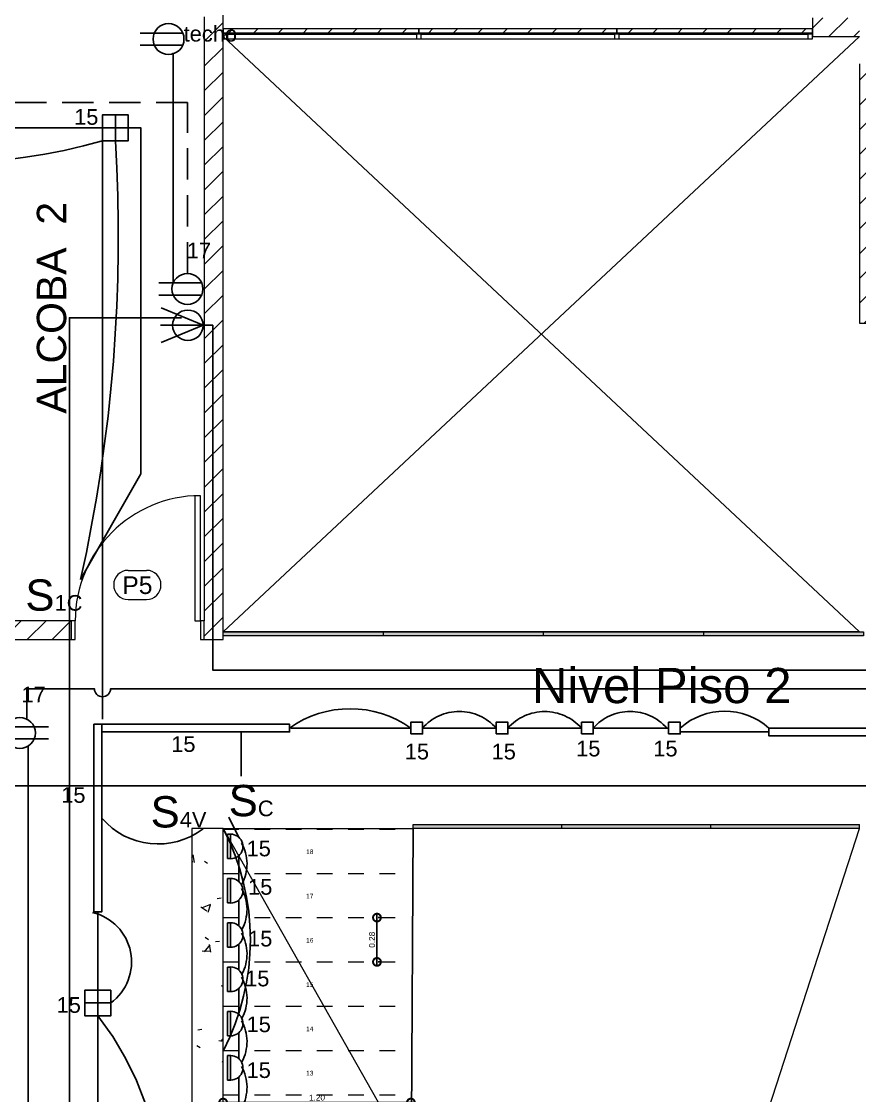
# Model space of a CAD drawing. Header units: inches. Extents: x 131 to 82119, y 71 to 16923.
# Drawn here: x 177.94 to 183.3, y 93.83 to 100.7 of the extents above; entities that cross this region are included whole.
import ezdxf
from ezdxf.enums import TextEntityAlignment as Align

# ---------------------------------------------------------------- set-up
doc = ezdxf.new("R2010")
doc.units = ezdxf.units.IN
doc.header["$MEASUREMENT"] = 0
for name, pattern in [('HIDDEN', [9.525, 6.35, -3.175]), ('Overhead', [0.003969, 0.002381, -0.001587]), ('PISO', [0.3, 0.2, -0.1])]:
    doc.linetypes.add(name, pattern=pattern)
for name, color, linetype, lineweight in [('A-____-____-DIMS', 211, 'Continuous', 9), ('A-DETL-____-THIN', 151, 'Continuous', 18), ('A-DOOR-____-IDEN', 31, 'Continuous', 18), ('A-DOOR-____-MCUT', 31, 'Continuous', 18), ('A-DOOR-____-OTLN', 31, 'Continuous', 18), ('A-DOOR-FRAM-MCUT', 31, 'Continuous', 18), ('A-FLOR-____-OTLN', 192, 'Continuous', 18), ('A-GLAZ-CURT-MCUT', 52, 'Continuous', 18), ('A-GLAZ-CURT-OTLN', 52, 'Continuous', 18), ('A-GLAZ-CWMG-MCUT', 51, 'Continuous', 18), ('A-GLAZ-CWMG-OTLN', 51, 'Continuous', 18), ('A-WALL-____-MCUT', 113, 'Continuous', 18), ('A-WALL-____-PATT', 111, 'Continuous', 18), ('DUCTO-PARED O TECHO', 7, 'Continuous', 25), ('DUCTO-PISO', 7, 'PISO', 25), ('G-____-____-TEXT', 231, 'Continuous', 9), ('RED-TELEVISION', 84, 'TELEVISION', 25), ('RED-TELEVISIÓN', 84, 'TELEVISION', 25), ('S-FSTN-____-OTLN', 2, 'Continuous', 18), ('S-STRS-____-MBND', 31, 'Overhead', 18), ('S-STRS-____-OTLN', 31, 'Continuous', 18), ('SIMBOLOGIA', 150, 'Continuous', 25)]:
    doc.layers.add(name, color=color, linetype=linetype, lineweight=lineweight)
for name, color, linetype in [('BLOQUES TOMAS Y LUCES', 140, 'Continuous'), ('INTERRUPTORES', 6, 'Continuous'), ('LAMPARAS', 20, 'Continuous'), ('Retorno', 5, 'HIDDEN')]:
    doc.layers.add(name, color=color, linetype=linetype)
doc.styles.add('Arial', font='arial.ttf', dxfattribs={"height": 0.225})
doc.styles.add('Arial_2', font='arial.ttf', dxfattribs={"height": 0.089295})
doc.styles.add('Arial_3', font='arial.ttf', dxfattribs={"height": 0.3375})
doc.styles.add('Arial_4', font='arial.ttf', dxfattribs={"height": 0.1125})
doc.styles.get("Standard").update_dxf_attribs({"font": 'arial.ttf'})
doc.linetypes.add('TELEVISION', pattern='A,0.32,-0.13,["TV",Standard,S=0.065,R=0,X=-0.065,Y=-0.0325],-0.13', length=0.58)
doc.dimstyles.new('Cota_1_5mm_-_Punto_Rellenado', dxfattribs={"dimscale": 0.3048, "dimtxt": 0.114779, "dimasz": 0.984252, "dimexe": 0.246063, "dimexo": 0.246063, "dimgap": 0.123031, "dimtad": 1, "dimrnd": 0.01, "dimzin": 0, "dimdsep": 46, "dimtxsty": 'Arial_4', "dimblk1": 'DOTSMALL', "dimblk2": 'DOTSMALL', "dimsah": 1, "dimcen": 0.09, "dimdle": 0.246063, "dimazin": 0, "dimtfac": 1, "dimtdec": 4, "dimtix": 1, "dimtmove": 0, "dimatfit": 3, "dimfxl": 1, "dimtvp": 1, "dimtolj": 1, "dimtzin": 0, "dimarcsym": 2})
pattern_1 = [(45, (192.38889, 101.49544), (-0.079196, 0.079196), [])]

# ---------------------------------------------------------------- blocks, each defined once
blk = doc.blocks.new('Puertas Revit Lisas - 0_85 X 2_70-1759834-ARQ-P2')
at = {"layer": 'A-DOOR-____-MCUT'}
for p, q in [((0.4, 0.856825), (0.365, 0.856825)), ((0.365, 0.856825), (0.365, 0.056825)), ((0.4, 0.056825), (0.4, 0.856825)), ((0.365, 0.056825), (0.4, 0.056825))]:
    blk.add_line(p, q, dxfattribs=at)
at = {"layer": 'A-DOOR-____-OTLN'}
blk.add_arc((0.4, 0.056825), 0.8, 90, 180, dxfattribs=at)
at = {"layer": 'A-DOOR-FRAM-MCUT'}
for p, q in [((-0.4, 0.056825), (-0.425, 0.056825)), ((-0.425, 0.056825), (-0.425, -0.063175)), ((-0.4, -0.063175), (-0.4, 0.056825)), ((0.4, 0.056825), (0.4, -0.063175)), ((0.425, 0.056825), (0.4, 0.056825)), ((0.425, -0.063175), (0.425, 0.056825)), ((-0.425, -0.063175), (-0.4, -0.063175)), ((0.4, -0.063175), (0.425, -0.063175))]:
    blk.add_line(p, q, dxfattribs=at)
blk = doc.blocks.new('System Panel - Glazed-1599737-ARQ-P2')
at = {"layer": 'A-GLAZ-CURT-OTLN'}
blk.add_hatch(color=256, dxfattribs=at).paths.add_polyline_path([(0.5115, 0.0245), (0.5115, 0.0495), (-0.5115, 0.0495), (-0.5115, 0.0245)], flags=0)
for p, q in [((-0.5115, 0.0495), (0.5115, 0.0495)), ((0.5115, 0.0245), (-0.5115, 0.0245)), ((0.5115, 0.0495), (0.5115, 0.0245))]:
    blk.add_line(p, q, dxfattribs=at)
blk = doc.blocks.new('System Panel - Glazed-V5-ARQ-P2')
at = {"layer": 'A-GLAZ-CURT-OTLN'}
blk.add_hatch(color=256, dxfattribs=at).paths.add_polyline_path([(0.5115, 0.0245), (0.5115, 0.0495), (-0.5115, 0.0495), (-0.5115, 0.0245), (0.3636, 0.0245)], flags=0)
for p, q in [((-0.5115, 0.0495), (0.5115, 0.0495)), ((-0.5115, 0.0495), (-0.5115, 0.0245)), ((0.5115, 0.0245), (-0.5115, 0.0245)), ((0.5115, 0.0495), (0.5115, 0.0245))]:
    blk.add_line(p, q, dxfattribs=at)
blk = doc.blocks.new('System Panel - Glazed-1951051-ARQ-P2')
at = {"layer": 'A-GLAZ-CURT-OTLN'}
h = blk.add_hatch(dxfattribs=at)
h.set_pattern_fill('FP_11', color=8, style=0, pattern_type=2)
h.set_pattern_definition([(225, (-10.016, -0.891), (0.079196, -0.079196), [])])
h.paths.add_polyline_path([(-0.6253, -0.0245), (-0.6253, -0.0495), (0.6253, -0.0495), (0.6253, -0.0245)], flags=0)
at = {"layer": 'A-GLAZ-CURT-MCUT'}
for p, q in [((0.6253, -0.0245), (-0.6253, -0.0245)), ((-0.6253, -0.0245), (-0.6253, -0.0495)), ((-0.6253, -0.0495), (0.6253, -0.0495)), ((0.6253, -0.0495), (0.6253, -0.0245))]:
    blk.add_line(p, q, dxfattribs=at)
blk = doc.blocks.new('System Panel - Glazed-1951052-ARQ-P2')
at = {"layer": 'A-GLAZ-CURT-OTLN'}
h = blk.add_hatch(dxfattribs=at)
h.set_pattern_fill('FP_12', color=8, style=0, pattern_type=2)
h.set_pattern_definition([(225, (-11.274, -0.891), (0.079196, -0.079196), [])])
h.paths.add_polyline_path([(-0.6328, -0.0245), (-0.6328, -0.0495), (0.6328, -0.0495), (0.6328, -0.0245), (-0.0148, -0.0245)], flags=0)
at = {"layer": 'A-GLAZ-CURT-MCUT'}
for p, q in [((0.6328, -0.0245), (-0.6328, -0.0245)), ((-0.6328, -0.0245), (-0.6328, -0.0495)), ((-0.6328, -0.0495), (0.6328, -0.0495)), ((0.6328, -0.0495), (0.6328, -0.0245))]:
    blk.add_line(p, q, dxfattribs=at)
blk = doc.blocks.new('System Panel - Glazed-V7-ARQ-P2')
at = {"layer": 'A-GLAZ-CURT-OTLN'}
h = blk.add_hatch(dxfattribs=at)
h.set_pattern_fill('FP_13', color=8, style=0, pattern_type=2)
h.set_pattern_definition([(225, (-12.532, -0.891), (0.079196, -0.079196), [])])
h.paths.add_polyline_path([(-0.6253, -0.0245), (-0.6253, -0.0495), (0.6253, -0.0495), (0.6253, -0.0245)], flags=0)
at = {"layer": 'A-GLAZ-CURT-MCUT'}
for p, q in [((0.6253, -0.0245), (-0.6253, -0.0245)), ((-0.6253, -0.0245), (-0.6253, -0.0495)), ((-0.6253, -0.0495), (0.6253, -0.0495)), ((0.6253, -0.0495), (0.6253, -0.0245))]:
    blk.add_line(p, q, dxfattribs=at)
blk = doc.blocks.new('System Panel - Glazed-1599756-ARQ-P2')
at = {"layer": 'A-GLAZ-CURT-OTLN'}
blk.add_hatch(color=256, dxfattribs=at).paths.add_polyline_path([(-0.4755, -0.0245), (-0.4755, -0.0495), (0.4755, -0.0495), (0.4755, -0.0245), (0.1348, -0.0245)], flags=0)
for p, q in [((-0.4755, -0.0245), (0.4755, -0.0245)), ((-0.4755, -0.0245), (-0.4755, -0.0495)), ((0.4755, -0.0495), (-0.4755, -0.0495)), ((0.4755, -0.0245), (0.4755, -0.0495))]:
    blk.add_line(p, q, dxfattribs=at)
blk = doc.blocks.new('Rectangular Mullion - 30mm Square-1951086-ARQ-P2')
at = {"layer": 'A-GLAZ-CWMG-MCUT'}
for p, q in [((-0.015, 0.015), (0.015, 0.015)), ((-0.015, -0.015), (-0.015, 0.015)), ((0.015, 0.015), (0.015, -0.015)), ((0.015, -0.015), (-0.015, -0.015))]:
    blk.add_line(p, q, dxfattribs=at)
blk = doc.blocks.new('Rectangular Mullion - 30mm Square-V18-ARQ-P2')
at = {"layer": 'A-GLAZ-CWMG-MCUT'}
for p, q in [((-0.015, 0.015), (0.015, 0.015)), ((-0.015, -0.015), (-0.015, 0.015)), ((0.015, 0.015), (0.015, -0.015)), ((0.015, -0.015), (-0.015, -0.015))]:
    blk.add_line(p, q, dxfattribs=at)
blk = doc.blocks.new('Rectangular Mullion - 30mm Square-1951091-ARQ-P2')
at = {"layer": 'A-GLAZ-CWMG-MCUT'}
for p, q in [((0, 0.015), (-0.03, 0.015)), ((-0.03, 0.015), (-0.03, -0.015)), ((0, -0.015), (0, 0.015)), ((-0.03, -0.015), (0, -0.015))]:
    blk.add_line(p, q, dxfattribs=at)
blk = doc.blocks.new('Rectangular Mullion - 30mm Square-1951092-ARQ-P2')
at = {"layer": 'A-GLAZ-CWMG-OTLN'}
h = blk.add_hatch(dxfattribs=at)
h.set_pattern_fill('FP_28', color=8, style=0, pattern_type=2)
h.set_pattern_definition([(135, (-13.157, 0.891), (-0.079196, -0.079196), [])])
h.paths.add_polyline_path([(-0.03, -0.015), (-0.03, 0.015), (0, 0.015), (0, -0.015)], flags=0)
at = {"layer": 'A-GLAZ-CWMG-MCUT'}
for p, q in [((-0.03, 0.015), (0, 0.015)), ((-0.03, -0.015), (-0.03, 0.015)), ((0, 0.015), (0, -0.015)), ((0, -0.015), (-0.03, -0.015))]:
    blk.add_line(p, q, dxfattribs=at)
blk = doc.blocks.new('Rectangular Mullion - 30mm Square-1951088-ARQ-P2')
at = {"layer": 'A-GLAZ-CWMG-OTLN'}
for p, q in [((-10.6258, -0.8761), (-9.4202, -0.8761)), ((-10.6258, -0.9061), (-9.4202, -0.9061))]:
    blk.add_line(p, q, dxfattribs=at)
blk = doc.blocks.new('Rectangular Mullion - 30mm Square-1951089-ARQ-P2')
at = {"layer": 'A-GLAZ-CWMG-OTLN'}
for p, q in [((-11.8913, -0.8761), (-10.6558, -0.8761)), ((-11.8913, -0.9061), (-10.6558, -0.9061))]:
    blk.add_line(p, q, dxfattribs=at)
blk = doc.blocks.new('Etiqueta Puerta 1_5mm - Etiqueta Puerta 1_5mm-1832370-ARQ-P2')
at = {"layer": 'A-DOOR-____-IDEN'}
for p, q in [((-0.000813, 0.001281), (0.000734, 0.001281)), ((-0.000813, -0.001203), (0.000734, -0.001203))]:
    blk.add_line(p, q, dxfattribs=at)
for centre, start, end in [((-0.000813, 0.000039), 90, 270), ((0.000734, 0.000039), 270, 90)]:
    blk.add_arc(centre, 0.001242, start, end, dxfattribs=at)
blk = doc.blocks.new('Escalera45 - Escalera-2019261-ARQ-SS Esc Int')
at = {"layer": 'S-FSTN-____-OTLN'}
for p, q in [((-11.9569, -8.4342), (-13.1442, -8.4342)), ((-11.9569, -8.7842), (-11.9569, -8.4342)), ((-13.1442, -8.7842), (-11.9569, -8.7842))]:
    blk.add_line(p, q, dxfattribs=at)
blk = doc.blocks.new('Escalera46 - Escalera-2019294-ARQ-SS Esc Int')
at = {"layer": 'S-FSTN-____-OTLN'}
for p, q in [((-11.9569, -9.0672), (-11.9569, -8.7842)), ((-13.1442, -9.0672), (-11.9569, -9.0672))]:
    blk.add_line(p, q, dxfattribs=at)
blk = doc.blocks.new('Escalera47 - Escalera-2019327-ARQ-SS Esc Int')
at = {"layer": 'S-FSTN-____-OTLN'}
for p, q in [((-11.9569, -9.3502), (-11.9569, -9.0672)), ((-13.1442, -9.3502), (-11.9569, -9.3502))]:
    blk.add_line(p, q, dxfattribs=at)
blk = doc.blocks.new('Escalera48 - Escalera-2019360-ARQ-SS Esc Int')
at = {"layer": 'S-FSTN-____-OTLN'}
for p, q in [((-11.9569, -9.4132), (-11.9569, -9.3502)), ((-13.1442, -10.0005), (-11.9569, -9.4132))]:
    blk.add_line(p, q, dxfattribs=at)
blk = doc.blocks.new('Escalera49 - Escalera-2019398-ARQ-SS Esc Int')
at = {"layer": 'S-FSTN-____-OTLN'}
for p, q in [((-12.5016, -10.6523), (-11.9137, -9.4565)), ((-11.9137, -9.4565), (-11.9569, -9.4133)), ((-13.1432, -10), (-13.1432, -10.6523)), ((-13.1432, -10.6523), (-12.5016, -10.6523))]:
    blk.add_line(p, q, dxfattribs=at)
blk = doc.blocks.new('Escalera50 - Escalera-2019450-ARQ-SS Esc Int')
at = {"layer": 'S-FSTN-____-OTLN'}
for p, q in [((-11.8505, -9.4565), (-11.9137, -9.4565)), ((-11.8505, -10.6519), (-11.8505, -9.4565)), ((-12.5014, -10.6519), (-11.8505, -10.6519))]:
    blk.add_line(p, q, dxfattribs=at)
blk = doc.blocks.new('Escalera51 - Escalera-2019487-ARQ-SS Esc Int')
at = {"layer": 'S-FSTN-____-OTLN'}
for p, q in [((-11.9111, -9.4556), (-11.9146, -9.4556)), ((-11.9111, -9.4565), (-11.9111, -9.4556)), ((-11.5675, -9.4565), (-11.8505, -9.4565)), ((-11.5675, -10.6519), (-11.5675, -9.4565)), ((-11.8505, -10.6519), (-11.5675, -10.6519))]:
    blk.add_line(p, q, dxfattribs=at)
blk = doc.blocks.new('Escalera52 - Escalera-2019520-ARQ-SS Esc Int')
at = {"layer": 'S-FSTN-____-OTLN'}
for p, q in [((-11.2845, -9.4565), (-11.5675, -9.4565)), ((-11.2845, -10.6551), (-11.2845, -9.4565)), ((-11.5675, -10.6551), (-11.2845, -10.6551))]:
    blk.add_line(p, q, dxfattribs=at)
blk = doc.blocks.new('Escalera53 - Escalera-2019553-ARQ-SS Esc Int')
at = {"layer": 'S-FSTN-____-OTLN'}
for p, q in [((-11.0015, -9.4565), (-11.2845, -9.4565)), ((-11.0015, -10.6519), (-11.0015, -9.4565)), ((-11.2845, -10.6519), (-11.0015, -10.6519))]:
    blk.add_line(p, q, dxfattribs=at)
blk = doc.blocks.new('_DotSmall')
at = {"color": 0, "linetype": 'ByBlock', "const_width": 0.5}
blk.add_lwpolyline([(-0.0625, 0, 1), (0.0625, 0, 1)], format="xyb", close=True, dxfattribs=at)
blk = doc.blocks.new('*D212')
at = {"layer": 'A-____-____-DIMS', "color": 0, "lineweight": -2, "transparency": 16777216}
for p, q in [((0.3261, -17.0921), (1.5761, -17.0921)), ((0.3511, -17.0994), (0.3511, -17.1171)), ((1.5511, -17.0994), (1.5511, -17.1171))]:
    blk.add_line(p, q, dxfattribs=at)
at = {"layer": 'DEFPOINTS', "color": 0, "transparency": 16777216}
for p in [(0.3511, -17.0744), (1.5511, -17.0744), (1.5511, -17.0921)]:
    blk.add_point(p, dxfattribs=at)
at = {"layer": 'A-____-____-DIMS', "color": 0, "lineweight": -2, "transparency": 16777216, "xscale": 0.1, "yscale": 0.1, "zscale": 0.1, "rotation": 180}
blk.add_blockref('_DotSmall', (0.3511, -17.0921), dxfattribs=at)
at = {"layer": 'A-____-____-DIMS', "color": 0, "lineweight": -2, "transparency": 16777216, "xscale": 0.1, "yscale": 0.1, "zscale": 0.1}
blk.add_blockref('_DotSmall', (1.5511, -17.0921), dxfattribs=at)
at = {"layer": 'A-____-____-DIMS', "color": 0, "transparency": 16777216, "insert": (0.9511, -17.0604), "char_height": 0.0375, "width": 0.121489, "attachment_point": 5, "style": 'Arial_4'}
blk.add_mtext('\\A1;1.20', dxfattribs=at)
blk = doc.blocks.new('*D213')
at = {"layer": 'A-____-____-DIMS', "color": 0, "lineweight": -2, "transparency": 16777216}
for p, q in [((1.3343, -16.2177), (1.3343, -15.8847)), ((1.3417, -15.9097), (1.3593, -15.9097)), ((1.3417, -16.1927), (1.3593, -16.1927))]:
    blk.add_line(p, q, dxfattribs=at)
at = {"layer": 'DEFPOINTS', "color": 0, "transparency": 16777216}
for p in [(1.3167, -15.9097), (1.3343, -15.9097), (1.3167, -16.1927)]:
    blk.add_point(p, dxfattribs=at)
at = {"layer": 'A-____-____-DIMS', "color": 0, "lineweight": -2, "transparency": 16777216, "xscale": 0.1, "yscale": 0.1, "zscale": 0.1}
for p, rotation in [((1.3343, -15.9097), 90), ((1.3343, -16.1927), 270)]:
    blk.add_blockref('_DotSmall', p, dxfattribs=dict(at, rotation=rotation))
at = {"layer": 'A-____-____-DIMS', "color": 0, "transparency": 16777216, "insert": (1.3027, -16.0512), "char_height": 0.0375, "width": 0.121489, "attachment_point": 5, "rotation": 90, "style": 'Arial_4'}
blk.add_mtext('\\A1;0.28', dxfattribs=at)
blk = doc.blocks.new('TOMA')
at = {"layer": 'SIMBOLOGIA'}
for p, q in [((-0.0301, 0.2165), (-0.0301, 0.0062)), ((0.0294, 0.2165), (0.0294, 0.1463)), ((0.0294, 0.1463), (0.0294, 0.0059))]:
    blk.add_line(p, q, dxfattribs=at)
blk.add_circle((0, 0.0761), 0.0761, dxfattribs=at)
blk = doc.blocks.new('TV')
at = {"layer": 'RED-TELEVISION', "linetype": 'Continuous'}
for q in [(-0.2063, 0.0852), (-0.2103, 0), (-0.2063, -0.0852)]:
    blk.add_line((0, 0), q, dxfattribs=at)
blk.add_circle((-0.075, 0), 0.075, dxfattribs=at)
blk = doc.blocks.new('APLIQUE MINI')
at = {"layer": 'BLOQUES TOMAS Y LUCES'}
for p, q in [((-0.132, 0.033), (-0.132, 0)), ((-0.132, 0.033), (0.132, 0.033)), ((-0.132, 0), (0.132, 0)), ((0.132, 0.033), (0.132, 0))]:
    blk.add_line(p, q, dxfattribs=at)
blk.add_arc((0, 0.033), 0.133, 352.7505, 187.2495, dxfattribs=at)
blk = doc.blocks.new('A$C6A555272')
at = {"layer": 'S-STRS-____-MBND'}
for p, q in [((-1.9991, 2.5063), (-0.7991, 2.5063)), ((-1.9991, 2.2233), (-0.7991, 2.2233)), ((-1.9991, 2.2233), (-0.7991, 2.2233)), ((-1.9991, 1.9403), (-0.7991, 1.9403)), ((-1.9991, 1.9403), (-0.7991, 1.9403)), ((-1.9991, 1.6573), (-0.7991, 1.6573)), ((-1.9991, 1.6573), (-0.7991, 1.6573)), ((-1.9991, 1.3743), (-0.7991, 1.3743)), ((-1.9991, 1.3743), (-0.7991, 1.3743)), ((-1.9991, 1.0913), (-0.7991, 1.0913)), ((-1.9991, 1.0913), (-0.7991, 1.0913)), ((-1.9991, 0.8083), (-0.7991, 0.8083)), ((-1.9991, 0.8083), (-0.7991, 0.8083)), ((-1.9991, 0.5253), (-0.7991, 0.5253)), ((-1.9991, 0.5253), (-0.7991, 0.5253)), ((-1.9991, 0.2423), (-0.7991, 0.2423)), ((-1.9991, 0.2423), (-0.7991, 0.2423)), ((-1.9991, -0.0407), (-0.7991, -0.0407)), ((-1.9991, -0.0407), (-0.7991, -0.0407))]:
    blk.add_line(p, q, dxfattribs=at)
at = {"layer": 'S-STRS-____-MBND', "linetype": 'Continuous'}
for p, q in [((-0.7991, -0.0439), (-1.3707, -0.3105)), ((-1.4274, -0.3369), (-1.9991, -0.6035)), ((-1.4156, -0.2883), (-1.4274, -0.3369)), ((-1.3825, -0.3591), (-1.4156, -0.2883)), ((-1.3707, -0.3105), (-1.3825, -0.3591))]:
    blk.add_line(p, q, dxfattribs=at)
at = {"layer": 'S-STRS-____-OTLN'}
for q in [(-1.4766, -0.4515), (-1.4141, -0.4515)]:
    blk.add_line((-1.4453, -0.4203), q, dxfattribs=at)
at = {"layer": 'S-FSTN-____-OTLN'}
for name in ['Escalera45 - Escalera-2019261-ARQ-SS Esc Int', 'Escalera46 - Escalera-2019294-ARQ-SS Esc Int', 'Escalera47 - Escalera-2019327-ARQ-SS Esc Int', 'Escalera48 - Escalera-2019360-ARQ-SS Esc Int', 'Escalera49 - Escalera-2019398-ARQ-SS Esc Int', 'Escalera50 - Escalera-2019450-ARQ-SS Esc Int', 'Escalera51 - Escalera-2019487-ARQ-SS Esc Int', 'Escalera52 - Escalera-2019520-ARQ-SS Esc Int', 'Escalera53 - Escalera-2019553-ARQ-SS Esc Int']:
    blk.add_blockref(name, (11.1578, 8.4605), dxfattribs=at)
at = {"layer": 'S-STRS-____-OTLN', "attachment_point": 1, "line_spacing_factor": 0.941778, "style": 'Arial'}
for s, insert, char_height, width in [('18', (-1.4682, 2.3761), 0.02977, 0.054943), ('17', (-1.4682, 2.0931), 0.02977, 0.054943), ('16', (-1.4682, 1.8101), 0.02977, 0.054943), ('15', (-1.4682, 1.5271), 0.02977, 0.054943), ('14', (-1.4682, 1.2441), 0.02977, 0.054943), ('13', (-1.4682, 0.9611), 0.02977, 0.054943), ('12', (-1.4682, 0.6781), 0.02977, 0.054943), ('11', (-1.4682, 0.3951), 0.02977, 0.054943), ('10', (-1.4682, 0.1121), 0.02977, 0.054943), ('8', (-1.4568, -0.4539), 0.0298, 0.027471), ('7', (-1.4568, -0.7369), 0.0298, 0.027471), ('6', (-1.4568, -1.1178), 0.0298, 0.027471), ('5', (-1.1996, -1.5803), 0.0298, 0.027471), ('4', (-0.8416, -1.5803), 0.0298, 0.027471), ('3', (-0.5586, -1.5803), 0.0298, 0.027471), ('2', (-0.2756, -1.5803), 0.0298, 0.027471), ('1', (0.0074, -1.5803), 0.0298, 0.027471)]:
    blk.add_mtext(s, dxfattribs=dict(at, insert=insert, char_height=char_height, width=width))
at = {"layer": 'A-____-____-DIMS'}
dim = blk.add_linear_dim(base=(-1.0158, 1.9403), p1=(-1.0335, 1.6573), p2=(-1.0335, 1.9403), angle=90, dimstyle='Cota_1_5mm_-_Punto_Rellenado', override={"dimpost": '<>', "dimfxl": 0.283}, dxfattribs=at)
dim.commit()
dim.dimension.update_dxf_attribs({"geometry": '*D213', "text_midpoint": (-1.0474, 1.7988), "insert": (-2.3501, 17.85)})
dim = blk.add_linear_dim(base=(-0.7991, 0.7579), p1=(-1.9991, 0.7756), p2=(-0.7991, 0.7756), dimstyle='Cota_1_5mm_-_Punto_Rellenado', override={"dimpost": '<>', "dimfxl": 1.2}, dxfattribs=at)
dim.commit()
dim.dimension.update_dxf_attribs({"geometry": '*D212', "text_midpoint": (-1.3991, 0.7896), "insert": (-2.3501, 17.85)})

msp = doc.modelspace()

# ---------------------------------------------------------------- hatches: boundary and pattern name
at = {"layer": 'A-WALL-____-PATT'}
h = msp.add_hatch(dxfattribs=at)
h.set_pattern_fill('FP_1', color=8, style=0, pattern_type=2)
h.set_pattern_definition(pattern_1)
h.paths.add_polyline_path([(179.232, 96.8691), (179.232, 100.7293), (179.112, 100.7293), (179.112, 96.8691)], flags=0)
h = msp.add_hatch(dxfattribs=at)
h.set_pattern_fill('FP_1', color=8, style=0, pattern_type=2)
h.set_pattern_definition(pattern_1)
h.paths.add_polyline_path([(183.2987, 100.6044), (183.2987, 100.7244), (182.9987, 100.7244), (182.9987, 100.6044)], flags=0)
h = msp.add_hatch(dxfattribs=at)
h.set_pattern_fill('FP_1', color=8, style=0, pattern_type=2)
h.set_pattern_definition(pattern_1)
h.paths.add_polyline_path([(183.2987, 98.8912), (183.4187, 98.8912), (183.4187, 100.4293), (183.2987, 100.4293), (183.2987, 99.5151)], flags=0)
h = msp.add_hatch(dxfattribs=at)
h.set_pattern_fill('FP_1', color=8, style=0, pattern_type=2)
h.set_pattern_definition(pattern_1)
h.paths.add_polyline_path([(186.2152, 98.7712), (186.2152, 98.8912), (184.4187, 98.8912), (184.4187, 98.7712), (185.2187, 98.7712)], flags=0)
h.paths.add_polyline_path([(183.4187, 98.7712), (183.4187, 98.8912), (183.2987, 98.8912), (183.2987, 98.7712)], flags=0)
h = msp.add_hatch(dxfattribs=at)
h.set_pattern_fill('FP_1', color=8, style=0, pattern_type=2)
h.set_pattern_definition(pattern_1)
h.paths.add_polyline_path([(179.232, 96.7491), (179.232, 96.8691), (179.112, 96.8691), (179.112, 96.7491)], flags=0)
h.paths.add_polyline_path([(178.262, 96.7491), (178.262, 96.8691), (177.8355, 96.8691), (177.8355, 96.7491), (178.0136, 96.7491)], flags=0)
h = msp.add_hatch(dxfattribs=at)
h.set_pattern_fill('FP_2', style=0, pattern_type=2)
h.set_pattern_definition([(50, (192.3889, 101.49544), (0.546432, -0.047308), [0.057, -0.629]), (355, (192.3889, 101.49544), (-0.105429, 0.57337), [0.046, -0.503]), (100.451, (192.4349, 101.49144), (0.440955, 0.525708), [0.049, -0.534]), (46.184, (192.3889, 101.64744), (0.813123, -0.12606), [0.086, -0.943]), (96.636, (192.4569, 101.6374), (0.711995, 0.742252), [0.073, -0.801]), (351.184, (192.3889, 101.6474), (0.71223, 0.742616), [0.069, -0.754]), (21, (192.4649, 101.60944), (0.454985, -0.306292), [0.057, -0.629]), (326, (192.4649, 101.60944), (0.185766, 0.552594), [0.046, -0.503]), (71.451, (192.5029, 101.58444), (0.640536, 0.246016), [0.049, -0.534]), (37.5, (192.3889, 101.49544), (0.009206, 0.2541166), [0.025, -0.472, 0.025, -0.485, -0.505]), (37.5, (192.3889, 101.49544), (0.009206, 0.2541166), [-1.007, 0.025, -0.48]), (7.5, (192.3889, 101.49544), (0.2004608, 0.3007382), [0.025, -0.266, 0.025, -0.46, -0.192]), (7.5, (192.3889, 101.49544), (0.2004608, 0.3007382), [-0.776, 0.025, -0.167]), (327.5, (192.2189, 101.49544), (0.406483, -0.0170776), [0.025, -0.165, 0.025, -0.569, -0.789]), (327.5, (192.2189, 101.49544), (0.406483, -0.0170776), [-0.785, 0.025, -0.764]), (317.5, (192.1429, 101.49544), (0.443999, 0.076008), [0.025, -0.223, 0.025, -0.37, -0.56]), (317.5, (192.1429, 101.49544), (0.443999, 0.076008), [-0.642, 0.025, -0.535])])
h.paths.add_polyline_path([(179.232, 90.8398), (179.232, 95.5413), (179.032, 95.5413), (179.032, 90.8398)], flags=0)

# ---------------------------------------------------------------- linework, layer by layer
for p, q in [((179.232, 96.7986), (183.2992, 96.7986)), ((177.8355, 95.8147), (184.4987, 95.8147)), ((180.432, 93.0579), (180.4458, 95.5413))]:
    msp.add_line(p, q)
at = {"layer": 'A-DETL-____-THIN'}
for p, q in [((183.2987, 100.6044), (179.232, 96.7986)), ((179.232, 100.6044), (183.2992, 96.7986)), ((179.232, 95.5413), (183.2987, 88.3638)), ((180.9695, 88.3638), (183.2987, 95.5413))]:
    msp.add_line(p, q, dxfattribs=at)
at = {"layer": 'A-FLOR-____-OTLN'}
msp.add_line((179.232, 95.5413), (180.4458, 95.5413), dxfattribs=at)
at = {"layer": 'A-WALL-____-MCUT'}
for p, q in [((179.232, 96.7491), (179.232, 101.0193)), ((179.112, 100.7293), (179.112, 96.8691)), ((182.9987, 100.7244), (182.9987, 100.6044)), ((182.9987, 100.6044), (183.2987, 100.6044)), ((183.2987, 100.4293), (183.2987, 98.7712)), ((183.2987, 98.7712), (183.4187, 98.7712)), ((178.262, 96.8691), (176.857, 96.8691)), ((177.8355, 96.7491), (178.262, 96.7491)), ((179.112, 96.7491), (179.232, 96.7491)), ((179.232, 95.5413), (179.032, 95.5413)), ((179.032, 95.5413), (179.032, 90.8398)), ((179.232, 90.8398), (179.232, 95.5413))]:
    msp.add_line(p, q, dxfattribs=at)
at = {"layer": 'DUCTO-PARED O TECHO'}
for points in [[(178.9131, 99.0289), (178.9131, 100.4995)], [(176.4777, 100.0204), (178.4613, 100.0204)], [(178.626, 100.0204), (178.7071, 100.0204), (178.7071, 97.8078), (178.3216, 97.1339)], [(178.4613, 99.9381), (178.4613, 96.24)], [(179.3473, 96.1585), (179.3473, 95.8759)], [(180.4313, 96.1835), (179.6643, 96.1835)], [(180.9769, 96.1835), (180.5086, 96.1835)], [(181.5225, 96.1835), (181.0552, 96.1835)], [(182.0784, 96.1835), (181.592, 96.1835)], [(182.7203, 96.1585), (182.1534, 96.1585)], [(177.9868, 96.0693), (177.9868, 92.585), (177.9186, 92.517)], [(179.2677, 95.6133), (179.333, 95.485)], [(179.3321, 95.3677), (179.3321, 95.2029)], [(179.3321, 95.0847), (179.3321, 94.9199)], [(178.4316, 95.0085), (178.4316, 94.5085)], [(179.3321, 94.8017), (179.3321, 94.6369)], [(179.3321, 94.5187), (179.3321, 94.3539)], [(178.4316, 94.3438), (178.4316, 91.9935)], [(179.3321, 94.2357), (179.3321, 94.0709)], [(179.3321, 93.9527), (179.3321, 93.7879)]]:
    msp.add_lwpolyline(points, dxfattribs=at)
msp.add_lwpolyline([(177.9777, 96.2408), (177.9777, 96.4352), (178.4097, 96.4352, 1), (178.5129, 96.4352), (184.2719, 96.4352), (184.3393, 96.3421)], format="xyb", dxfattribs=at)
at = {"layer": 'DUCTO-PISO'}
msp.add_lwpolyline([(179.0043, 99.0896), (179.0043, 100.183), (175.5178, 100.183), (175.5178, 100.0709)], dxfattribs=at)
at = {"layer": 'LAMPARAS'}
for p, q in [((178.626, 100.1028), (178.4613, 100.1028)), ((178.4613, 100.1028), (178.4613, 99.9381)), ((178.5436, 99.9381), (178.5436, 100.1028)), ((178.4613, 100.0204), (178.626, 100.0204)), ((180.4313, 96.1461), (180.5063, 96.1461)), ((180.9769, 96.1461), (181.0519, 96.1461)), ((181.5225, 96.1461), (181.5975, 96.1461)), ((182.0784, 96.1461), (182.1534, 96.1461)), ((182.9463, 96.1835), (182.7816, 96.1835)), ((178.3493, 94.3438), (178.3493, 94.5085)), ((178.3493, 94.5085), (178.514, 94.5085)), ((178.4316, 94.5085), (178.4316, 94.3438)), ((178.514, 94.5085), (178.514, 94.3438)), ((178.514, 94.4262), (178.3493, 94.4262))]:
    msp.add_line(p, q, dxfattribs=at)
for points in [[(178.4613, 99.9381), (178.626, 99.9381), (178.626, 100.1028), (178.4613, 100.1028)], [(178.4066, 95.0085), (178.4066, 96.2085), (178.4566, 96.2085), (178.4566, 95.0085)], [(178.4566, 96.2085), (179.6566, 96.2085), (179.6566, 96.1585), (178.4566, 96.1585)], [(180.4313, 96.1461), (180.4313, 96.2209), (180.5063, 96.2209), (180.5063, 96.1461)], [(180.9769, 96.1461), (180.9769, 96.2209), (181.0519, 96.2209), (181.0519, 96.1461)], [(181.5225, 96.1461), (181.5225, 96.2209), (181.5975, 96.2209), (181.5975, 96.1461)], [(182.0784, 96.1461), (182.0784, 96.2209), (182.1534, 96.2209), (182.1534, 96.1461)], [(183.9203, 96.1335), (182.7203, 96.1335), (182.7203, 96.1835), (183.9203, 96.1835)], [(178.514, 94.5085), (178.514, 94.3438), (178.3493, 94.3438), (178.3493, 94.5085)]]:
    msp.add_lwpolyline(points, close=True, dxfattribs=at)
at = {"layer": 'RED-TELEVISIÓN'}
for points in [[(179.1045, 98.7584), (179.1655, 98.7584), (179.1655, 96.5547), (183.5326, 96.5547), (183.5326, 101.2634), (184.7295, 101.2634)], [(178.532, 87.6224), (178.25, 87.6224), (178.25, 98.8069), (178.9656, 98.8069)]]:
    msp.add_lwpolyline(points, dxfattribs=at)
at = {"layer": 'Retorno'}
for centre, radius, start, end in [((180.0622, 98.3224), 4.4292, 7.3794, 52.89021), ((177.4695, 103.3552), 3.5581, 253.81491, 286.18509), ((168.4564, 99.3258), 10.1058, 347.47348, 3.4736), ((180.0438, 95.6361), 0.6707, 54.70225, 125.29802), ((180.7414, 95.9745), 0.3149, 41.59763, 138.4028), ((181.287, 95.974), 0.3149, 41.59763, 138.4028), ((181.8326, 95.9745), 0.3149, 41.59763, 138.4028), ((182.4368, 95.8677), 0.4243, 48.08841, 131.91195), ((178.8166, 95.9161), 0.4734, 220.51175, 307.39853), ((177.8674, 94.8304), 1.5388, 332.62697, 27.37303), ((179.115, 95.3155), 0.2698, 331.2968, 29.62648), ((179.115, 95.0246), 0.2698, 331.2968, 29.62648), ((178.3219, 94.6887), 0.3253, 306.18916, 76.61881), ((179.115, 94.7398), 0.2698, 331.2968, 29.62648), ((179.115, 94.4571), 0.2698, 331.2968, 29.62648), ((176.9331, 93.1687), 1.9043, 321.89594, 38.10406), ((179.115, 94.1795), 0.2698, 331.2968, 29.62648), ((179.115, 93.8873), 0.2698, 331.2968, 29.62648)]:
    msp.add_arc(centre, radius, start, end, dxfattribs=at)

# ---------------------------------------------------------------- block references
msp.add_blockref('A$C6A555272', (181.2311, 93.0316))
at = {"color": 3, "xscale": 0.5905511811023622, "yscale": 0.5905511811023622, "rotation": 270}
for p in [(179.2608, 95.4268), (179.2608, 95.1438), (179.2608, 94.8608), (179.2608, 94.5778), (179.2608, 94.2948), (179.2608, 94.0118)]:
    msp.add_blockref('APLIQUE MINI', p, dxfattribs=at)
at = {"layer": 'A-DOOR-____-IDEN', "xscale": 74.99999999999996, "yscale": 74.99999999999996, "zscale": 74.99999999999996}
msp.add_blockref('Etiqueta Puerta 1_5mm - Etiqueta Puerta 1_5mm-1832370-ARQ-P2', (178.687, 97.0957), dxfattribs=at)
at = {"layer": 'A-DOOR-____-OTLN'}
msp.add_blockref('Puertas Revit Lisas - 0_85 X 2_70-1759834-ARQ-P2', (178.687, 96.8123), dxfattribs=at)
at = {"layer": 'A-GLAZ-CURT-OTLN', "rotation": 180}
for name, p in [('System Panel - Glazed-V7-ARQ-P2', (179.8573, 100.6044)), ('System Panel - Glazed-1951052-ARQ-P2', (181.1153, 100.6044)), ('System Panel - Glazed-1951051-ARQ-P2', (182.3734, 100.6044)), ('System Panel - Glazed-1599756-ARQ-P2', (180.9213, 95.5168)), ('System Panel - Glazed-1599756-ARQ-P2', (181.8722, 95.5168)), ('System Panel - Glazed-1599756-ARQ-P2', (182.8232, 95.5168))]:
    msp.add_blockref(name, p, dxfattribs=at)
at = {"layer": 'A-GLAZ-CURT-OTLN'}
for name, p in [('System Panel - Glazed-1599737-ARQ-P2', (179.7435, 96.7491)), ('System Panel - Glazed-V5-ARQ-P2', (180.7666, 96.7491)), ('System Panel - Glazed-V5-ARQ-P2', (181.7896, 96.7491)), ('System Panel - Glazed-V5-ARQ-P2', (182.8126, 96.7491))]:
    msp.add_blockref(name, p, dxfattribs=at)
at = {"layer": 'A-GLAZ-CWMG-OTLN', "extrusion": (0, 0, -1)}
for name, p in [('Rectangular Mullion - 30mm Square-1951092-ARQ-P2', (-179.232, 100.6044)), ('Rectangular Mullion - 30mm Square-V18-ARQ-P2', (-180.4826, 100.6044)), ('Rectangular Mullion - 30mm Square-1951086-ARQ-P2', (-181.7481, 100.6044))]:
    msp.add_blockref(name, p, dxfattribs=at)
at = {"layer": 'A-GLAZ-CWMG-OTLN'}
for name, p in [('Rectangular Mullion - 30mm Square-1951088-ARQ-P2', (189.8878, 101.4954)), ('Rectangular Mullion - 30mm Square-1951089-ARQ-P2', (192.3889, 101.4954)), ('Rectangular Mullion - 30mm Square-1951088-ARQ-P2', (192.3889, 101.4954)), ('Rectangular Mullion - 30mm Square-1951091-ARQ-P2', (182.9987, 100.6044))]:
    msp.add_blockref(name, p, dxfattribs=at)
at = {"layer": 'RED-TELEVISIÓN', "xscale": 1.29829461337991, "yscale": 1.29829461337991, "zscale": 1.29829461337991}
msp.add_blockref('TV', (179.1045, 98.7584), dxfattribs=at)
at = {"layer": 'SIMBOLOGIA', "xscale": 1.29829461337991, "yscale": 1.29829461337991, "zscale": 1.29829461337991}
for p, rotation in [((178.9822, 100.5879), 90), ((179.1031, 98.9908), 90), ((177.8347, 96.1525), 270)]:
    msp.add_blockref('TOMA', p, dxfattribs=dict(at, rotation=rotation))

# ---------------------------------------------------------------- texts
for s, p in [('techo', (179.1505, 100.5721)), ('15', (178.3576, 100.04)), ('17', (179.0774, 99.1862)), ('17', (178.0211, 96.3483)), ('15', (178.9781, 96.0311)), ('15', (180.4704, 95.9832)), ('15', (181.0252, 95.9832)), ('15', (181.5656, 96.0024)), ('15', (182.0583, 96.0024)), ('15', (178.2751, 95.7058)), ('15', (179.4596, 95.3638)), ('15', (179.4691, 95.1182)), ('15', (179.4691, 94.7875)), ('15', (179.4502, 94.5325)), ('15', (178.2456, 94.3634)), ('15', (179.4596, 94.2397)), ('15', (179.4596, 93.9468))]:
    msp.add_text(s, height=0.1).set_placement(p, align=Align.CENTER)
at = {"layer": 'A-DOOR-____-IDEN', "lineweight": 9, "insert": (178.5885, 97.1533), "char_height": 0.1125, "width": 0.234494, "attachment_point": 1, "style": 'Arial_3'}
msp.add_mtext('P5', dxfattribs=at)
at = {"layer": 'G-____-____-TEXT', "color": 7, "insert": (178.0418, 98.1934), "char_height": 0.1875, "width": 1.635442, "attachment_point": 1, "rotation": 90, "style": 'Arial_2'}
msp.add_mtext('ALCOBA  2', dxfattribs=at)
at = {"layer": 'G-____-____-TEXT', "color": 7, "insert": (181.2051, 96.5679), "char_height": 0.225, "width": 2.044303, "attachment_point": 1, "style": 'Arial_4'}
msp.add_mtext('Nivel Piso 2', dxfattribs=at)
at = {"layer": 'INTERRUPTORES', "char_height": 0.2, "attachment_point": 1}
for s, insert in [('\\pt0.0082306;S{\\H0.5x;1C}', (177.9685, 97.1339)), ('\\pt0.0082306;S{\\H0.5x;C}', (179.2677, 95.8201)), ('\\pt0.0082306;S{\\H0.5x;4V}', (178.7687, 95.7481))]:
    msp.add_mtext_dynamic_manual_height_columns(s, width=0.353086, gutter_width=12.5, heights=[0], dxfattribs=dict(at, insert=insert))

doc.saveas('drawing.dxf')
